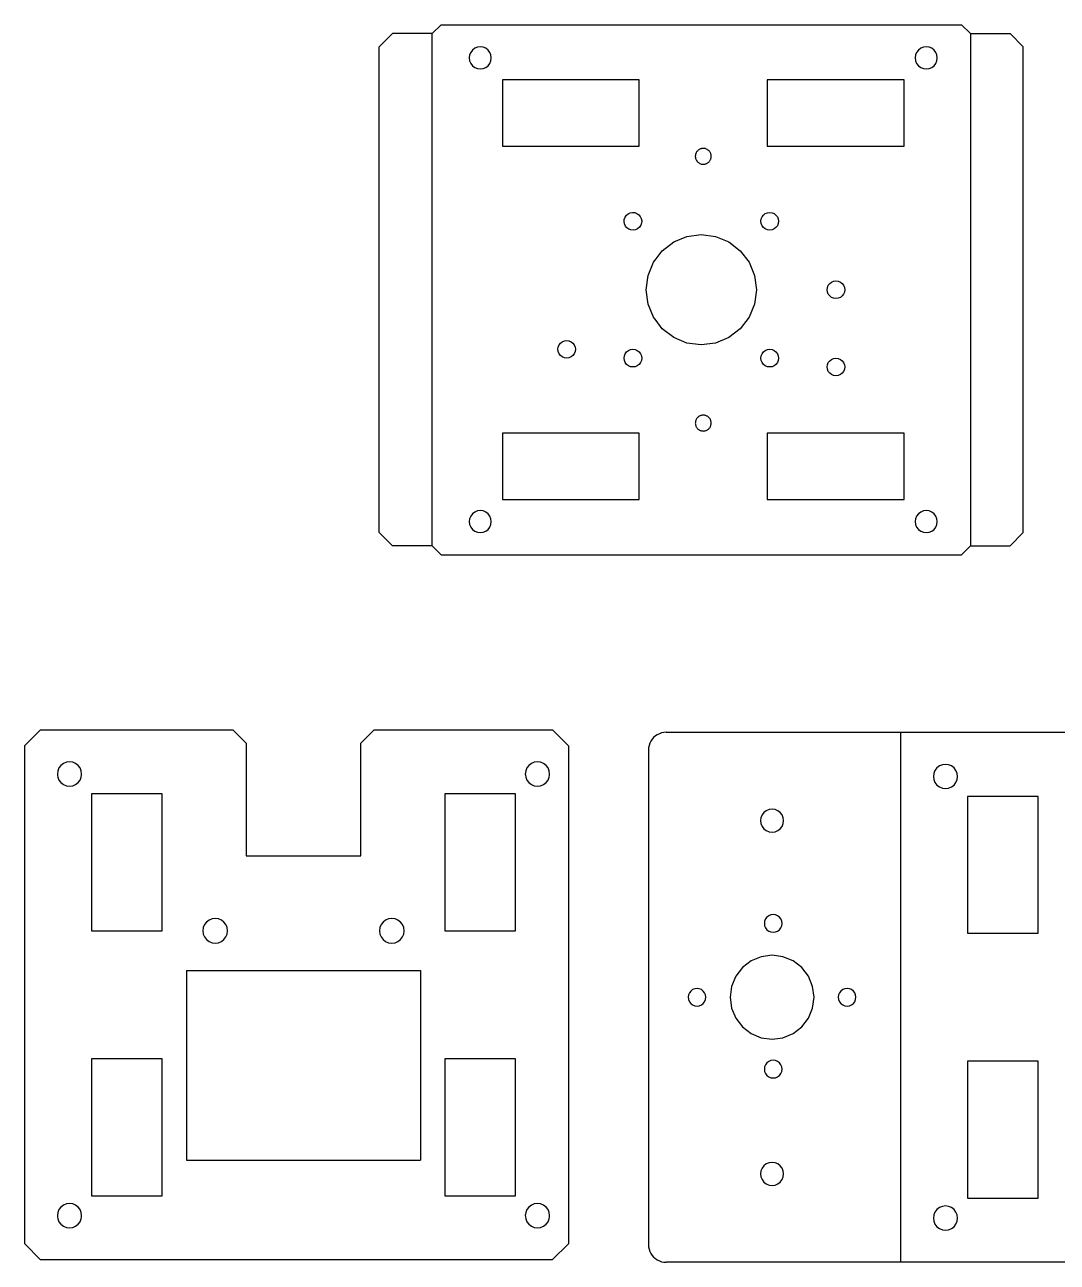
# Model space of a CAD drawing. Header units: metres. Extents: x 53 to 485, y -620 to -330.
# Drawn here: x 53.1 to 286.9, y -610.1 to -329.9 of the extents above; entities that cross this region are included whole.
import ezdxf

# ---------------------------------------------------------------- set-up
doc = ezdxf.new("R2010")
doc.units = ezdxf.units.M

msp = doc.modelspace()

# ---------------------------------------------------------------- linework, layer by layer
at = {"layer": 'Layer0'}
for p, q in [((145.37, -331.9), (147.37, -329.9)), ((147.37, -329.9), (265.25, -329.9)), ((267.25, -331.9), (265.25, -329.9)), ((133.37, -334.9), (136.37, -331.9)), ((145.37, -331.9), (136.37, -331.9)), ((145.37, -447.9), (145.37, -331.9)), ((267.25, -331.9), (276.25, -331.9)), ((267.25, -331.9), (267.25, -371.71)), ((276.25, -331.9), (279.25, -334.9)), ((133.37, -444.9), (133.37, -334.9)), ((154.09, -336.15), (153.84, -336.75)), ((154.48, -335.63), (154.09, -336.15)), ((155, -335.24), (154.48, -335.63)), ((155.61, -334.99), (155, -335.24)), ((156.25, -334.9), (155.61, -334.99)), ((156.9, -334.99), (156.25, -334.9)), ((157.5, -335.24), (156.9, -334.99)), ((158.02, -335.63), (157.5, -335.24)), ((158.42, -336.15), (158.02, -335.63)), ((158.67, -336.75), (158.42, -336.15)), ((255.09, -336.15), (254.84, -336.75)), ((255.48, -335.63), (255.09, -336.15)), ((256, -335.24), (255.48, -335.63)), ((256.61, -334.99), (256, -335.24)), ((257.25, -334.9), (256.61, -334.99)), ((257.9, -334.99), (257.25, -334.9)), ((258.5, -335.24), (257.9, -334.99)), ((259.02, -335.63), (258.5, -335.24)), ((259.42, -336.15), (259.02, -335.63)), ((259.67, -336.75), (259.42, -336.15)), ((279.25, -444.9), (279.25, -334.9)), ((153.84, -336.75), (153.75, -337.4)), ((153.75, -337.4), (153.84, -338.05)), ((153.84, -338.05), (154.09, -338.65)), ((154.09, -338.65), (154.48, -339.17)), ((158.02, -339.17), (158.42, -338.65)), ((158.42, -338.65), (158.67, -338.05)), ((158.75, -337.4), (158.67, -336.75)), ((158.67, -338.05), (158.75, -337.4)), ((254.84, -336.75), (254.75, -337.4)), ((254.75, -337.4), (254.84, -338.05)), ((254.84, -338.05), (255.09, -338.65)), ((255.09, -338.65), (255.48, -339.17)), ((259.02, -339.17), (259.42, -338.65)), ((259.42, -338.65), (259.67, -338.05)), ((259.75, -337.4), (259.67, -336.75)), ((259.67, -338.05), (259.75, -337.4)), ((154.48, -339.17), (155, -339.57)), ((155, -339.57), (155.61, -339.81)), ((155.61, -339.81), (156.25, -339.9)), ((156.25, -339.9), (156.9, -339.81)), ((156.9, -339.81), (157.5, -339.57)), ((157.5, -339.57), (158.02, -339.17)), ((255.48, -339.17), (256, -339.57)), ((256, -339.57), (256.61, -339.81)), ((256.61, -339.81), (257.25, -339.9)), ((257.25, -339.9), (257.9, -339.81)), ((257.9, -339.81), (258.5, -339.57)), ((258.5, -339.57), (259.02, -339.17)), ((192.25, -342.4), (161.25, -342.4)), ((161.25, -342.4), (161.25, -357.4)), ((192.25, -357.4), (192.25, -342.4)), ((252.25, -342.4), (221.25, -342.4)), ((221.25, -342.4), (221.25, -357.4)), ((252.25, -357.4), (252.25, -342.4)), ((161.25, -357.4), (192.25, -357.4)), ((205.33, -358.59), (205.25, -358.71)), ((205.42, -358.49), (205.33, -358.59)), ((205.52, -358.39), (205.42, -358.49)), ((205.63, -358.29), (205.52, -358.39)), ((205.74, -358.21), (205.63, -358.29)), ((205.86, -358.14), (205.74, -358.21)), ((205.99, -358.07), (205.86, -358.14)), ((206.12, -358.02), (205.99, -358.07)), ((206.25, -357.97), (206.12, -358.02)), ((206.39, -357.94), (206.25, -357.97)), ((206.53, -357.91), (206.39, -357.94)), ((206.67, -357.9), (206.53, -357.91)), ((206.81, -357.9), (206.67, -357.9)), ((206.95, -357.91), (206.81, -357.9)), ((207.09, -357.93), (206.95, -357.91)), ((207.23, -357.96), (207.09, -357.93)), ((207.37, -358.01), (207.23, -357.96)), ((207.5, -358.06), (207.37, -358.01)), ((207.62, -358.12), (207.5, -358.06)), ((207.74, -358.2), (207.62, -358.12)), ((207.86, -358.28), (207.74, -358.2)), ((207.97, -358.37), (207.86, -358.28)), ((208.07, -358.47), (207.97, -358.37)), ((208.16, -358.58), (208.07, -358.47)), ((208.24, -358.69), (208.16, -358.58)), ((208.32, -358.81), (208.24, -358.69)), ((221.25, -357.4), (252.25, -357.4)), ((204.96, -359.5), (204.95, -359.64)), ((204.95, -359.64), (204.95, -359.78)), ((204.95, -359.78), (204.97, -359.92)), ((204.98, -359.36), (204.96, -359.5)), ((204.97, -359.92), (204.99, -360.06)), ((205.02, -359.22), (204.98, -359.36)), ((204.99, -360.06), (205.02, -360.2)), ((205.06, -359.09), (205.02, -359.22)), ((205.02, -360.2), (205.07, -360.33)), ((205.11, -358.96), (205.06, -359.09)), ((205.07, -360.33), (205.12, -360.46)), ((205.18, -358.83), (205.11, -358.96)), ((205.12, -360.46), (205.19, -360.59)), ((205.25, -358.71), (205.18, -358.83)), ((205.19, -360.59), (205.26, -360.71)), ((205.26, -360.71), (205.35, -360.82)), ((205.35, -360.82), (205.44, -360.93)), ((205.44, -360.93), (205.54, -361.03)), ((205.54, -361.03), (205.65, -361.12)), ((205.65, -361.12), (205.76, -361.2)), ((205.76, -361.2), (205.88, -361.28)), ((205.88, -361.28), (206.01, -361.34)), ((206.01, -361.34), (206.14, -361.39)), ((206.14, -361.39), (206.27, -361.44)), ((206.27, -361.44), (206.41, -361.47)), ((206.41, -361.47), (206.55, -361.49)), ((206.55, -361.49), (206.69, -361.5)), ((206.69, -361.5), (206.83, -361.5)), ((206.83, -361.5), (206.98, -361.49)), ((206.98, -361.49), (207.11, -361.46)), ((207.11, -361.46), (207.25, -361.43)), ((207.25, -361.43), (207.39, -361.39)), ((207.39, -361.39), (207.52, -361.33)), ((207.52, -361.33), (207.64, -361.27)), ((207.64, -361.27), (207.76, -361.19)), ((207.76, -361.19), (207.88, -361.11)), ((207.88, -361.11), (207.98, -361.01)), ((207.98, -361.01), (208.08, -360.91)), ((208.08, -360.91), (208.17, -360.81)), ((208.17, -360.81), (208.26, -360.69)), ((208.26, -360.69), (208.33, -360.57)), ((208.38, -358.94), (208.32, -358.81)), ((208.33, -360.57), (208.39, -360.44)), ((208.44, -359.07), (208.38, -358.94)), ((208.39, -360.44), (208.45, -360.31)), ((208.48, -359.2), (208.44, -359.07)), ((208.45, -360.31), (208.49, -360.18)), ((208.52, -359.34), (208.48, -359.2)), ((208.49, -360.18), (208.52, -360.04)), ((208.54, -359.48), (208.52, -359.34)), ((208.52, -360.04), (208.54, -359.9)), ((208.55, -359.62), (208.54, -359.48)), ((208.54, -359.9), (208.55, -359.76)), ((208.55, -359.76), (208.55, -359.62)), ((189.73, -372.72), (190.2, -372.49)), ((190.2, -372.49), (190.72, -372.4)), ((190.72, -372.4), (191.24, -372.45)), ((191.24, -372.45), (191.73, -372.62)), ((191.73, -372.62), (192.16, -372.92)), ((220.4, -372.99), (220.81, -372.67)), ((220.81, -372.67), (221.29, -372.47)), ((221.29, -372.47), (221.81, -372.4)), ((221.81, -372.4), (222.33, -372.47)), ((222.33, -372.47), (222.81, -372.67)), ((222.81, -372.67), (223.22, -372.99)), ((267.25, -371.71), (267.25, -447.9)), ((188.81, -374.49), (188.86, -373.97)), ((188.9, -375.01), (188.81, -374.49)), ((188.86, -373.97), (189.03, -373.48)), ((189.13, -375.48), (188.9, -375.01)), ((189.03, -373.48), (189.33, -373.05)), ((189.46, -375.88), (189.13, -375.48)), ((189.33, -373.05), (189.73, -372.72)), ((192.16, -372.92), (192.49, -373.32)), ((192.59, -375.32), (192.29, -375.75)), ((192.49, -373.32), (192.72, -373.79)), ((192.76, -374.83), (192.59, -375.32)), ((192.72, -373.79), (192.81, -374.31)), ((192.81, -374.31), (192.76, -374.83)), ((219.81, -374.4), (219.88, -373.88)), ((219.88, -374.92), (219.81, -374.4)), ((219.88, -373.88), (220.08, -373.4)), ((220.08, -375.4), (219.88, -374.92)), ((220.08, -373.4), (220.4, -372.99)), ((220.4, -375.81), (220.08, -375.4)), ((223.22, -372.99), (223.54, -373.4)), ((223.54, -375.4), (223.22, -375.81)), ((223.54, -373.4), (223.74, -373.88)), ((223.74, -374.92), (223.54, -375.4)), ((223.74, -373.88), (223.81, -374.4)), ((223.81, -374.4), (223.74, -374.92)), ((189.89, -376.18), (189.46, -375.88)), ((190.38, -376.35), (189.89, -376.18)), ((190.9, -376.4), (190.38, -376.35)), ((191.42, -376.31), (190.9, -376.4)), ((191.89, -376.08), (191.42, -376.31)), ((192.29, -375.75), (191.89, -376.08)), ((200.06, -379.07), (203.07, -377.83)), ((203.07, -377.83), (206.31, -377.4)), ((206.31, -377.4), (209.55, -377.83)), ((209.55, -377.83), (212.56, -379.07)), ((220.81, -376.13), (220.4, -375.81)), ((221.29, -376.33), (220.81, -376.13)), ((221.81, -376.4), (221.29, -376.33)), ((222.33, -376.33), (221.81, -376.4)), ((222.81, -376.13), (222.33, -376.33)), ((223.22, -375.81), (222.81, -376.13)), ((196.06, -382.9), (197.47, -381.06)), ((197.47, -381.06), (200.06, -379.07)), ((212.56, -379.07), (215.15, -381.06)), ((215.15, -381.06), (217.14, -383.65)), ((194.24, -386.66), (195.48, -383.65)), ((195.48, -383.65), (196.06, -382.9)), ((217.14, -383.65), (218.38, -386.66)), ((193.81, -389.9), (194.24, -386.66)), ((218.38, -386.66), (218.81, -389.9)), ((234.81, -389.9), (234.88, -389.38)), ((234.88, -389.38), (235.08, -388.9)), ((235.08, -388.9), (235.4, -388.49)), ((235.4, -388.49), (235.81, -388.17)), ((235.81, -388.17), (236.29, -387.97)), ((236.29, -387.97), (236.81, -387.9)), ((236.81, -387.9), (237.33, -387.97)), ((237.33, -387.97), (237.81, -388.17)), ((237.81, -388.17), (238.22, -388.49)), ((238.22, -388.49), (238.54, -388.9)), ((238.54, -388.9), (238.74, -389.38)), ((238.74, -389.38), (238.81, -389.9)), ((194.24, -393.14), (193.81, -389.9)), ((218.81, -389.9), (218.38, -393.14)), ((234.88, -390.42), (234.81, -389.9)), ((235.08, -390.9), (234.88, -390.42)), ((235.4, -391.31), (235.08, -390.9)), ((235.81, -391.63), (235.4, -391.31)), ((236.29, -391.83), (235.81, -391.63)), ((236.81, -391.9), (236.29, -391.83)), ((237.33, -391.83), (236.81, -391.9)), ((237.81, -391.63), (237.33, -391.83)), ((238.22, -391.31), (237.81, -391.63)), ((238.54, -390.9), (238.22, -391.31)), ((238.74, -390.42), (238.54, -390.9)), ((238.81, -389.9), (238.74, -390.42)), ((195.48, -396.15), (194.24, -393.14)), ((218.38, -393.14), (217.14, -396.15)), ((196.06, -396.9), (195.48, -396.15)), ((197.47, -398.74), (196.06, -396.9)), ((217.14, -396.15), (215.15, -398.74)), ((200.06, -400.73), (197.47, -398.74)), ((203.07, -401.97), (200.06, -400.73)), ((212.56, -400.73), (209.55, -401.97)), ((215.15, -398.74), (212.56, -400.73)), ((173.81, -403.4), (173.88, -402.88)), ((173.88, -403.92), (173.81, -403.4)), ((173.88, -402.88), (174.08, -402.4)), ((174.08, -402.4), (174.4, -401.99)), ((174.4, -401.99), (174.81, -401.67)), ((174.81, -401.67), (175.29, -401.47)), ((175.29, -401.47), (175.81, -401.4)), ((175.81, -401.4), (176.33, -401.47)), ((176.33, -401.47), (176.81, -401.67)), ((176.81, -401.67), (177.22, -401.99)), ((177.22, -401.99), (177.54, -402.4)), ((177.54, -402.4), (177.74, -402.88)), ((177.74, -402.88), (177.81, -403.4)), ((177.81, -403.4), (177.74, -403.92)), ((189.81, -403.67), (190.29, -403.47)), ((190.29, -403.47), (190.81, -403.4)), ((190.81, -403.4), (191.33, -403.47)), ((191.33, -403.47), (191.81, -403.67)), ((206.31, -402.4), (203.07, -401.97)), ((209.55, -401.97), (206.31, -402.4)), ((220.81, -403.67), (221.29, -403.47)), ((221.29, -403.47), (221.81, -403.4)), ((221.81, -403.4), (222.33, -403.47)), ((222.33, -403.47), (222.81, -403.67)), ((174.08, -404.4), (173.88, -403.92)), ((174.4, -404.81), (174.08, -404.4)), ((174.81, -405.13), (174.4, -404.81)), ((175.29, -405.33), (174.81, -405.13)), ((175.81, -405.4), (175.29, -405.33)), ((176.33, -405.33), (175.81, -405.4)), ((176.81, -405.13), (176.33, -405.33)), ((177.22, -404.81), (176.81, -405.13)), ((177.54, -404.4), (177.22, -404.81)), ((177.74, -403.92), (177.54, -404.4)), ((188.81, -405.4), (188.88, -404.88)), ((188.88, -405.92), (188.81, -405.4)), ((188.88, -404.88), (189.08, -404.4)), ((189.08, -406.4), (188.88, -405.92)), ((189.08, -404.4), (189.4, -403.99)), ((189.4, -403.99), (189.81, -403.67)), ((191.81, -403.67), (192.22, -403.99)), ((192.22, -403.99), (192.54, -404.4)), ((192.54, -404.4), (192.74, -404.88)), ((192.74, -405.92), (192.54, -406.4)), ((192.74, -404.88), (192.81, -405.4)), ((192.81, -405.4), (192.74, -405.92)), ((219.81, -405.4), (219.88, -404.88)), ((219.88, -405.92), (219.81, -405.4)), ((219.88, -404.88), (220.08, -404.4)), ((220.08, -406.4), (219.88, -405.92)), ((220.08, -404.4), (220.4, -403.99)), ((220.4, -403.99), (220.81, -403.67)), ((222.81, -403.67), (223.22, -403.99)), ((223.22, -403.99), (223.54, -404.4)), ((223.54, -404.4), (223.74, -404.88)), ((223.74, -405.92), (223.54, -406.4)), ((223.74, -404.88), (223.81, -405.4)), ((223.81, -405.4), (223.74, -405.92)), ((235.08, -406.4), (235.4, -405.99)), ((235.4, -405.99), (235.81, -405.67)), ((235.81, -405.67), (236.29, -405.47)), ((236.29, -405.47), (236.81, -405.4)), ((236.81, -405.4), (237.33, -405.47)), ((237.33, -405.47), (237.81, -405.67)), ((237.81, -405.67), (238.22, -405.99)), ((238.22, -405.99), (238.54, -406.4)), ((189.4, -406.81), (189.08, -406.4)), ((189.81, -407.13), (189.4, -406.81)), ((190.29, -407.33), (189.81, -407.13)), ((190.81, -407.4), (190.29, -407.33)), ((191.33, -407.33), (190.81, -407.4)), ((191.81, -407.13), (191.33, -407.33)), ((192.22, -406.81), (191.81, -407.13)), ((192.54, -406.4), (192.22, -406.81)), ((220.4, -406.81), (220.08, -406.4)), ((220.81, -407.13), (220.4, -406.81)), ((221.29, -407.33), (220.81, -407.13)), ((221.81, -407.4), (221.29, -407.33)), ((222.33, -407.33), (221.81, -407.4)), ((222.81, -407.13), (222.33, -407.33)), ((223.22, -406.81), (222.81, -407.13)), ((223.54, -406.4), (223.22, -406.81)), ((234.81, -407.4), (234.88, -406.88)), ((234.88, -407.92), (234.81, -407.4)), ((234.88, -406.88), (235.08, -406.4)), ((235.08, -408.4), (234.88, -407.92)), ((235.4, -408.81), (235.08, -408.4)), ((235.81, -409.13), (235.4, -408.81)), ((236.29, -409.33), (235.81, -409.13)), ((237.81, -409.13), (237.33, -409.33)), ((238.22, -408.81), (237.81, -409.13)), ((238.54, -408.4), (238.22, -408.81)), ((238.54, -406.4), (238.74, -406.88)), ((238.74, -407.92), (238.54, -408.4)), ((238.74, -406.88), (238.81, -407.4)), ((238.81, -407.4), (238.74, -407.92)), ((236.81, -409.4), (236.29, -409.33)), ((237.33, -409.33), (236.81, -409.4)), ((204.96, -419.96), (204.95, -420.1)), ((204.95, -420.1), (204.96, -420.24)), ((204.97, -419.82), (204.96, -419.96)), ((204.96, -420.24), (204.97, -420.38)), ((205, -419.68), (204.97, -419.82)), ((205.04, -419.54), (205, -419.68)), ((205.09, -419.41), (205.04, -419.54)), ((205.15, -419.28), (205.09, -419.41)), ((205.22, -419.16), (205.15, -419.28)), ((205.3, -419.04), (205.22, -419.16)), ((205.38, -418.93), (205.3, -419.04)), ((205.48, -418.83), (205.38, -418.93)), ((205.58, -418.73), (205.48, -418.83)), ((205.69, -418.64), (205.58, -418.73)), ((205.81, -418.57), (205.69, -418.64)), ((205.94, -418.5), (205.81, -418.57)), ((206.06, -418.44), (205.94, -418.5)), ((206.2, -418.39), (206.06, -418.44)), ((206.33, -418.35), (206.2, -418.39)), ((206.47, -418.32), (206.33, -418.35)), ((206.61, -418.31), (206.47, -418.32)), ((206.75, -418.3), (206.61, -418.31)), ((206.89, -418.31), (206.75, -418.3)), ((207.03, -418.32), (206.89, -418.31)), ((207.17, -418.35), (207.03, -418.32)), ((207.31, -418.39), (207.17, -418.35)), ((207.44, -418.44), (207.31, -418.39)), ((207.57, -418.5), (207.44, -418.44)), ((207.69, -418.57), (207.57, -418.5)), ((207.81, -418.64), (207.69, -418.57)), ((207.92, -418.73), (207.81, -418.64)), ((208.03, -418.83), (207.92, -418.73)), ((208.12, -418.93), (208.03, -418.83)), ((208.21, -419.04), (208.12, -418.93)), ((208.29, -419.16), (208.21, -419.04)), ((208.36, -419.28), (208.29, -419.16)), ((208.42, -419.41), (208.36, -419.28)), ((208.46, -419.54), (208.42, -419.41)), ((208.5, -419.68), (208.46, -419.54)), ((208.53, -419.82), (208.5, -419.68)), ((208.55, -419.96), (208.53, -419.82)), ((208.53, -420.38), (208.55, -420.24)), ((208.55, -420.1), (208.55, -419.96)), ((208.55, -420.24), (208.55, -420.1)), ((161.25, -422.4), (161.25, -437.4)), ((192.25, -422.4), (161.25, -422.4)), ((192.25, -437.4), (192.25, -422.4)), ((204.97, -420.38), (205, -420.52)), ((205, -420.52), (205.04, -420.66)), ((205.04, -420.66), (205.09, -420.79)), ((205.09, -420.79), (205.15, -420.92)), ((205.15, -420.92), (205.22, -421.04)), ((205.22, -421.04), (205.3, -421.16)), ((205.3, -421.16), (205.38, -421.27)), ((205.38, -421.27), (205.48, -421.37)), ((205.48, -421.37), (205.58, -421.47)), ((205.58, -421.47), (205.69, -421.56)), ((205.69, -421.56), (205.81, -421.63)), ((205.81, -421.63), (205.94, -421.7)), ((205.94, -421.7), (206.06, -421.76)), ((206.06, -421.76), (206.2, -421.81)), ((206.2, -421.81), (206.33, -421.85)), ((206.33, -421.85), (206.47, -421.88)), ((206.47, -421.88), (206.61, -421.89)), ((206.61, -421.89), (206.75, -421.9)), ((206.75, -421.9), (206.89, -421.89)), ((206.89, -421.89), (207.03, -421.88)), ((207.03, -421.88), (207.17, -421.85)), ((207.17, -421.85), (207.31, -421.81)), ((207.31, -421.81), (207.44, -421.76)), ((207.44, -421.76), (207.57, -421.7)), ((207.57, -421.7), (207.69, -421.63)), ((207.69, -421.63), (207.81, -421.56)), ((207.81, -421.56), (207.92, -421.47)), ((207.92, -421.47), (208.03, -421.37)), ((208.03, -421.37), (208.12, -421.27)), ((208.12, -421.27), (208.21, -421.16)), ((208.21, -421.16), (208.29, -421.04)), ((208.29, -421.04), (208.36, -420.92)), ((208.36, -420.92), (208.42, -420.79)), ((208.42, -420.79), (208.46, -420.66)), ((208.46, -420.66), (208.5, -420.52)), ((208.5, -420.52), (208.53, -420.38)), ((221.25, -422.4), (221.25, -437.4)), ((252.25, -422.4), (221.25, -422.4)), ((252.25, -437.4), (252.25, -422.4)), ((156.25, -439.9), (155.61, -439.99)), ((156.9, -439.99), (156.25, -439.9)), ((161.25, -437.4), (192.25, -437.4)), ((221.25, -437.4), (252.25, -437.4)), ((257.25, -439.9), (256.61, -439.99)), ((257.9, -439.99), (257.25, -439.9)), ((153.84, -441.75), (153.75, -442.4)), ((153.75, -442.4), (153.84, -443.05)), ((154.09, -441.15), (153.84, -441.75)), ((154.48, -440.63), (154.09, -441.15)), ((155, -440.24), (154.48, -440.63)), ((155.61, -439.99), (155, -440.24)), ((157.5, -440.24), (156.9, -439.99)), ((158.02, -440.63), (157.5, -440.24)), ((158.42, -441.15), (158.02, -440.63)), ((158.67, -441.75), (158.42, -441.15)), ((158.75, -442.4), (158.67, -441.75)), ((158.67, -443.05), (158.75, -442.4)), ((254.84, -441.75), (254.75, -442.4)), ((254.75, -442.4), (254.84, -443.05)), ((255.09, -441.15), (254.84, -441.75)), ((255.48, -440.63), (255.09, -441.15)), ((256, -440.24), (255.48, -440.63)), ((256.61, -439.99), (256, -440.24)), ((258.5, -440.24), (257.9, -439.99)), ((259.02, -440.63), (258.5, -440.24)), ((259.42, -441.15), (259.02, -440.63)), ((259.67, -441.75), (259.42, -441.15)), ((259.75, -442.4), (259.67, -441.75)), ((259.67, -443.05), (259.75, -442.4)), ((133.37, -444.9), (136.37, -447.9)), ((153.84, -443.05), (154.09, -443.65)), ((154.09, -443.65), (154.48, -444.17)), ((154.48, -444.17), (155, -444.57)), ((155, -444.57), (155.61, -444.81)), ((155.61, -444.81), (156.25, -444.9)), ((156.25, -444.9), (156.9, -444.81)), ((156.9, -444.81), (157.5, -444.57)), ((157.5, -444.57), (158.02, -444.17)), ((158.02, -444.17), (158.42, -443.65)), ((158.42, -443.65), (158.67, -443.05)), ((254.84, -443.05), (255.09, -443.65)), ((255.09, -443.65), (255.48, -444.17)), ((255.48, -444.17), (256, -444.57)), ((256, -444.57), (256.61, -444.81)), ((256.61, -444.81), (257.25, -444.9)), ((257.25, -444.9), (257.9, -444.81)), ((257.9, -444.81), (258.5, -444.57)), ((258.5, -444.57), (259.02, -444.17)), ((259.02, -444.17), (259.42, -443.65)), ((259.42, -443.65), (259.67, -443.05)), ((276.25, -447.9), (279.25, -444.9)), ((145.37, -447.9), (136.37, -447.9)), ((145.37, -447.9), (147.37, -449.9)), ((265.25, -449.9), (267.25, -447.9)), ((267.25, -447.9), (276.25, -447.9)), ((147.37, -449.9), (265.25, -449.9)), ((53.06, -493.13), (56.66, -489.57)), ((56.66, -489.57), (100.2, -489.57)), ((100.2, -489.57), (103.2, -492.57)), ((129.2, -492.57), (132.2, -489.57)), ((132.2, -489.57), (172.6, -489.57)), ((172.6, -489.57), (176.12, -493.13)), ((197.3, -490.27), (196.81, -490.44)), ((197.81, -490.17), (197.3, -490.27)), ((198.34, -490.13), (197.81, -490.17)), ((198.34, -490.13), (251.48, -490.13)), ((251.48, -490.13), (298.62, -490.13)), ((251.48, -610.13), (251.48, -490.13)), ((53.06, -605.97), (53.06, -493.13)), ((103.2, -492.57), (103.2, -518.13)), ((129.2, -518.13), (129.2, -492.57)), ((176.12, -493.13), (176.2, -493.21)), ((194.47, -493.1), (194.37, -493.61)), ((194.64, -492.6), (194.47, -493.1)), ((194.87, -492.13), (194.64, -492.6)), ((195.16, -491.7), (194.87, -492.13)), ((195.51, -491.3), (195.16, -491.7)), ((195.9, -490.96), (195.51, -491.3)), ((196.34, -490.67), (195.9, -490.96)), ((196.81, -490.44), (196.34, -490.67)), ((176.2, -493.21), (176.2, -605.97)), ((194.37, -493.61), (194.34, -494.13)), ((194.34, -494.13), (194.34, -606.13)), ((60.82, -498.2), (60.55, -498.86)), ((61.26, -497.63), (60.82, -498.2)), ((61.83, -497.19), (61.26, -497.63)), ((62.49, -496.92), (61.83, -497.19)), ((63.2, -496.82), (62.49, -496.92)), ((63.92, -496.92), (63.2, -496.82)), ((64.58, -497.19), (63.92, -496.92)), ((65.15, -497.63), (64.58, -497.19)), ((65.59, -498.2), (65.15, -497.63)), ((65.86, -498.86), (65.59, -498.2)), ((166.82, -498.2), (166.55, -498.86)), ((167.26, -497.63), (166.82, -498.2)), ((167.83, -497.19), (167.26, -497.63)), ((168.49, -496.92), (167.83, -497.19)), ((169.2, -496.82), (168.49, -496.92)), ((169.92, -496.92), (169.2, -496.82)), ((170.58, -497.19), (169.92, -496.92)), ((171.15, -497.63), (170.58, -497.19)), ((171.59, -498.2), (171.15, -497.63)), ((171.86, -498.86), (171.59, -498.2)), ((259.24, -498.76), (258.96, -499.42)), ((259.68, -498.19), (259.24, -498.76)), ((260.25, -497.75), (259.68, -498.19)), ((260.91, -497.48), (260.25, -497.75)), ((261.62, -497.38), (260.91, -497.48)), ((262.33, -497.48), (261.62, -497.38)), ((263, -497.75), (262.33, -497.48)), ((263.56, -498.19), (263, -497.75)), ((264, -498.76), (263.56, -498.19)), ((264.28, -499.42), (264, -498.76)), ((60.55, -498.86), (60.45, -499.57)), ((60.45, -499.57), (60.49, -499.85)), ((60.49, -499.85), (60.55, -500.28)), ((60.55, -500.28), (60.82, -500.95)), ((60.82, -500.95), (61.26, -501.52)), ((61.26, -501.52), (61.83, -501.95)), ((64.58, -501.95), (65.15, -501.52)), ((65.15, -501.52), (65.59, -500.95)), ((65.59, -500.95), (65.86, -500.28)), ((65.95, -499.57), (65.86, -498.86)), ((65.86, -500.28), (65.92, -499.85)), ((65.92, -499.85), (65.95, -499.57)), ((166.55, -498.86), (166.45, -499.57)), ((166.45, -499.57), (166.49, -499.85)), ((166.49, -499.85), (166.55, -500.28)), ((166.55, -500.28), (166.82, -500.95)), ((166.82, -500.95), (167.26, -501.52)), ((167.26, -501.52), (167.83, -501.95)), ((170.58, -501.95), (171.15, -501.52)), ((171.15, -501.52), (171.59, -500.95)), ((171.59, -500.95), (171.86, -500.28)), ((171.95, -499.57), (171.86, -498.86)), ((171.86, -500.28), (171.92, -499.85)), ((171.92, -499.85), (171.95, -499.57)), ((258.96, -499.42), (258.87, -500.13)), ((258.87, -500.13), (258.96, -500.84)), ((258.96, -500.84), (259.24, -501.51)), ((259.24, -501.51), (259.68, -502.08)), ((263.56, -502.08), (264, -501.51)), ((264, -501.51), (264.28, -500.84)), ((264.37, -500.13), (264.28, -499.42)), ((264.28, -500.84), (264.37, -500.13)), ((61.83, -501.95), (62.49, -502.23)), ((62.49, -502.23), (63.2, -502.32)), ((63.2, -502.32), (63.92, -502.23)), ((63.92, -502.23), (64.58, -501.95)), ((84.2, -504.07), (68.2, -504.07)), ((68.2, -504.07), (68.2, -535.07)), ((84.2, -535.07), (84.2, -504.07)), ((164.2, -504.07), (148.2, -504.07)), ((148.2, -504.07), (148.2, -535.07)), ((164.2, -535.07), (164.2, -504.07)), ((167.83, -501.95), (168.49, -502.23)), ((168.49, -502.23), (169.2, -502.32)), ((169.2, -502.32), (169.92, -502.23)), ((169.92, -502.23), (170.58, -501.95)), ((259.68, -502.08), (260.25, -502.51)), ((260.25, -502.51), (260.91, -502.79)), ((260.91, -502.79), (261.62, -502.88)), ((261.62, -502.88), (262.33, -502.79)), ((262.33, -502.79), (263, -502.51)), ((263, -502.51), (263.56, -502.08)), ((266.62, -504.63), (266.62, -535.63)), ((282.62, -504.63), (266.62, -504.63)), ((282.62, -535.63), (282.62, -504.63)), ((219.83, -509.46), (219.74, -510.13)), ((220.09, -508.83), (219.83, -509.46)), ((220.5, -508.29), (220.09, -508.83)), ((221.04, -507.88), (220.5, -508.29)), ((221.66, -507.62), (221.04, -507.88)), ((222.34, -507.53), (221.66, -507.62)), ((223.01, -507.62), (222.34, -507.53)), ((223.64, -507.88), (223.01, -507.62)), ((224.18, -508.29), (223.64, -507.88)), ((224.59, -508.83), (224.18, -508.29)), ((224.85, -509.46), (224.59, -508.83)), ((224.94, -510.13), (224.85, -509.46)), ((219.74, -510.13), (219.83, -510.8)), ((219.83, -510.8), (220.09, -511.43)), ((220.09, -511.43), (220.5, -511.97)), ((220.5, -511.97), (221.04, -512.38)), ((221.04, -512.38), (221.66, -512.64)), ((221.66, -512.64), (222.34, -512.73)), ((222.34, -512.73), (223.01, -512.64)), ((223.01, -512.64), (223.64, -512.38)), ((223.64, -512.38), (224.18, -511.97)), ((224.18, -511.97), (224.59, -511.43)), ((224.59, -511.43), (224.85, -510.8)), ((224.85, -510.8), (224.94, -510.13)), ((103.2, -518.13), (129.2, -518.13)), ((95.48, -532.37), (94.8, -532.65)), ((96.2, -532.27), (95.48, -532.37)), ((96.93, -532.37), (96.2, -532.27)), ((97.6, -532.65), (96.93, -532.37)), ((135.48, -532.37), (134.8, -532.65)), ((136.2, -532.27), (135.48, -532.37)), ((136.93, -532.37), (136.2, -532.27)), ((137.6, -532.65), (136.93, -532.37)), ((220.86, -532.4), (220.66, -532.89)), ((221.18, -531.99), (220.86, -532.4)), ((221.59, -531.67), (221.18, -531.99)), ((222.07, -531.47), (221.59, -531.67)), ((222.59, -531.4), (222.07, -531.47)), ((223.11, -531.47), (222.59, -531.4)), ((223.59, -531.67), (223.11, -531.47)), ((224.01, -531.99), (223.59, -531.67)), ((224.32, -532.4), (224.01, -531.99)), ((224.52, -532.89), (224.32, -532.4)), ((68.2, -535.07), (84.2, -535.07)), ((93.5, -534.35), (93.4, -535.07)), ((93.4, -535.07), (93.5, -535.8)), ((93.78, -533.67), (93.5, -534.35)), ((94.22, -533.09), (93.78, -533.67)), ((94.8, -532.65), (94.22, -533.09)), ((98.18, -533.09), (97.6, -532.65)), ((98.63, -533.67), (98.18, -533.09)), ((98.91, -534.35), (98.63, -533.67)), ((99, -535.07), (98.91, -534.35)), ((98.91, -535.8), (99, -535.07)), ((133.5, -534.35), (133.4, -535.07)), ((133.4, -535.07), (133.5, -535.8)), ((133.78, -533.67), (133.5, -534.35)), ((134.22, -533.09), (133.78, -533.67)), ((134.8, -532.65), (134.22, -533.09)), ((138.18, -533.09), (137.6, -532.65)), ((138.63, -533.67), (138.18, -533.09)), ((138.91, -534.35), (138.63, -533.67)), ((139, -535.07), (138.91, -534.35)), ((138.91, -535.8), (139, -535.07)), ((148.2, -535.07), (164.2, -535.07)), ((220.66, -532.89), (220.59, -533.4)), ((220.59, -533.4), (220.66, -533.92)), ((220.66, -533.92), (220.86, -534.4)), ((220.86, -534.4), (221.18, -534.82)), ((221.18, -534.82), (221.59, -535.14)), ((221.59, -535.14), (222.07, -535.34)), ((223.11, -535.34), (223.59, -535.14)), ((223.59, -535.14), (224.01, -534.82)), ((224.01, -534.82), (224.32, -534.4)), ((224.32, -534.4), (224.52, -533.92)), ((224.59, -533.4), (224.52, -532.89)), ((224.52, -533.92), (224.59, -533.4)), ((93.5, -535.8), (93.78, -536.47)), ((93.78, -536.47), (94.22, -537.05)), ((94.22, -537.05), (94.8, -537.5)), ((94.8, -537.5), (95.48, -537.78)), ((95.48, -537.78), (96.2, -537.87)), ((96.2, -537.87), (96.93, -537.78)), ((96.93, -537.78), (97.6, -537.5)), ((97.6, -537.5), (98.18, -537.05)), ((98.18, -537.05), (98.63, -536.47)), ((98.63, -536.47), (98.91, -535.8)), ((133.5, -535.8), (133.78, -536.47)), ((133.78, -536.47), (134.22, -537.05)), ((134.22, -537.05), (134.8, -537.5)), ((134.8, -537.5), (135.48, -537.78)), ((135.48, -537.78), (136.2, -537.87)), ((136.2, -537.87), (136.93, -537.78)), ((136.93, -537.78), (137.6, -537.5)), ((137.6, -537.5), (138.18, -537.05)), ((138.18, -537.05), (138.63, -536.47)), ((138.63, -536.47), (138.91, -535.8)), ((222.07, -535.34), (222.59, -535.4)), ((222.59, -535.4), (223.11, -535.34)), ((266.62, -535.63), (282.62, -535.63)), ((222.34, -540.63), (219.88, -540.96)), ((224.8, -540.96), (222.34, -540.63)), ((215.62, -543.41), (214.11, -545.38)), ((217.59, -541.9), (215.62, -543.41)), ((219.88, -540.96), (217.59, -541.9)), ((227.09, -541.9), (224.8, -540.96)), ((229.05, -543.41), (227.09, -541.9)), ((230.56, -545.38), (229.05, -543.41)), ((89.7, -544.05), (89.7, -587.05)), ((89.7, -544.05), (142.7, -544.05)), ((142.7, -544.05), (142.7, -587.05)), ((214.11, -545.38), (213.16, -547.67)), ((231.51, -547.67), (230.56, -545.38)), ((203.61, -549.13), (203.41, -549.61)), ((203.92, -548.72), (203.61, -549.13)), ((204.34, -548.4), (203.92, -548.72)), ((204.82, -548.2), (204.34, -548.4)), ((205.34, -548.13), (204.82, -548.2)), ((205.85, -548.2), (205.34, -548.13)), ((206.34, -548.4), (205.85, -548.2)), ((206.75, -548.72), (206.34, -548.4)), ((207.07, -549.13), (206.75, -548.72)), ((207.27, -549.61), (207.07, -549.13)), ((213.16, -547.67), (212.84, -550.13)), ((231.84, -550.13), (231.51, -547.67)), ((237.61, -549.13), (237.41, -549.61)), ((237.92, -548.72), (237.61, -549.13)), ((238.34, -548.4), (237.92, -548.72)), ((238.82, -548.2), (238.34, -548.4)), ((239.34, -548.13), (238.82, -548.2)), ((239.85, -548.2), (239.34, -548.13)), ((240.34, -548.4), (239.85, -548.2)), ((240.75, -548.72), (240.34, -548.4)), ((241.07, -549.13), (240.75, -548.72)), ((241.27, -549.61), (241.07, -549.13)), ((203.41, -549.61), (203.34, -550.13)), ((203.34, -550.13), (203.41, -550.65)), ((203.41, -550.65), (203.61, -551.13)), ((203.61, -551.13), (203.92, -551.55)), ((203.92, -551.55), (204.34, -551.86)), ((204.34, -551.86), (204.82, -552.06)), ((205.85, -552.06), (206.34, -551.86)), ((206.34, -551.86), (206.75, -551.55)), ((206.75, -551.55), (207.07, -551.13)), ((207.07, -551.13), (207.27, -550.65)), ((207.34, -550.13), (207.27, -549.61)), ((207.27, -550.65), (207.34, -550.13)), ((212.84, -550.13), (213.16, -552.59)), ((231.51, -552.59), (231.84, -550.13)), ((237.41, -549.61), (237.34, -550.13)), ((237.34, -550.13), (237.41, -550.65)), ((237.41, -550.65), (237.61, -551.13)), ((237.61, -551.13), (237.92, -551.55)), ((237.92, -551.55), (238.34, -551.86)), ((238.34, -551.86), (238.82, -552.06)), ((239.85, -552.06), (240.34, -551.86)), ((240.34, -551.86), (240.75, -551.55)), ((240.75, -551.55), (241.07, -551.13)), ((241.07, -551.13), (241.27, -550.65)), ((241.34, -550.13), (241.27, -549.61)), ((241.27, -550.65), (241.34, -550.13)), ((204.82, -552.06), (205.34, -552.13)), ((205.34, -552.13), (205.85, -552.06)), ((213.16, -552.59), (214.11, -554.88)), ((230.56, -554.88), (231.51, -552.59)), ((238.82, -552.06), (239.34, -552.13)), ((239.34, -552.13), (239.85, -552.06)), ((214.11, -554.88), (215.62, -556.85)), ((215.62, -556.85), (217.59, -558.36)), ((227.09, -558.36), (229.05, -556.85)), ((229.05, -556.85), (230.56, -554.88)), ((217.59, -558.36), (219.88, -559.31)), ((219.88, -559.31), (222.34, -559.63)), ((222.34, -559.63), (224.8, -559.31)), ((224.8, -559.31), (227.09, -558.36)), ((84.2, -564.07), (68.2, -564.07)), ((68.2, -564.07), (68.2, -595.07)), ((84.2, -595.07), (84.2, -564.07)), ((164.2, -564.07), (148.2, -564.07)), ((148.2, -564.07), (148.2, -595.07)), ((164.2, -595.07), (164.2, -564.07)), ((220.66, -565.89), (220.59, -566.4)), ((220.86, -565.4), (220.66, -565.89)), ((221.18, -564.99), (220.86, -565.4)), ((221.59, -564.67), (221.18, -564.99)), ((222.07, -564.47), (221.59, -564.67)), ((222.59, -564.4), (222.07, -564.47)), ((223.11, -564.47), (222.59, -564.4)), ((223.59, -564.67), (223.11, -564.47)), ((224.01, -564.99), (223.59, -564.67)), ((224.32, -565.4), (224.01, -564.99)), ((224.52, -565.89), (224.32, -565.4)), ((224.59, -566.4), (224.52, -565.89)), ((266.62, -564.63), (266.62, -595.63)), ((282.62, -564.63), (266.62, -564.63)), ((282.62, -595.63), (282.62, -564.63)), ((220.59, -566.4), (220.66, -566.92)), ((220.66, -566.92), (220.86, -567.4)), ((220.86, -567.4), (221.18, -567.82)), ((221.18, -567.82), (221.59, -568.14)), ((221.59, -568.14), (222.07, -568.34)), ((222.07, -568.34), (222.59, -568.4)), ((222.59, -568.4), (223.11, -568.34)), ((223.11, -568.34), (223.59, -568.14)), ((223.59, -568.14), (224.01, -567.82)), ((224.01, -567.82), (224.32, -567.4)), ((224.32, -567.4), (224.52, -566.92)), ((224.52, -566.92), (224.59, -566.4)), ((89.7, -587.05), (142.7, -587.05)), ((220.5, -588.29), (220.09, -588.83)), ((221.04, -587.88), (220.5, -588.29)), ((221.66, -587.62), (221.04, -587.88)), ((222.34, -587.53), (221.66, -587.62)), ((223.01, -587.62), (222.34, -587.53)), ((223.64, -587.88), (223.01, -587.62)), ((224.18, -588.29), (223.64, -587.88)), ((224.59, -588.83), (224.18, -588.29)), ((219.83, -589.46), (219.74, -590.13)), ((219.74, -590.13), (219.83, -590.8)), ((220.09, -588.83), (219.83, -589.46)), ((219.83, -590.8), (220.09, -591.43)), ((224.85, -589.46), (224.59, -588.83)), ((224.59, -591.43), (224.85, -590.8)), ((224.94, -590.13), (224.85, -589.46)), ((224.85, -590.8), (224.94, -590.13)), ((220.09, -591.43), (220.5, -591.97)), ((220.5, -591.97), (221.04, -592.38)), ((221.04, -592.38), (221.66, -592.64)), ((221.66, -592.64), (222.34, -592.73)), ((222.34, -592.73), (223.01, -592.64)), ((223.01, -592.64), (223.64, -592.38)), ((223.64, -592.38), (224.18, -591.97)), ((224.18, -591.97), (224.59, -591.43)), ((63.2, -596.82), (62.49, -596.92)), ((63.92, -596.92), (63.2, -596.82)), ((68.2, -595.07), (84.2, -595.07)), ((148.2, -595.07), (164.2, -595.07)), ((169.2, -596.82), (168.49, -596.92)), ((169.92, -596.92), (169.2, -596.82)), ((266.62, -595.63), (282.62, -595.63)), ((60.55, -598.86), (60.45, -599.57)), ((60.45, -599.57), (60.49, -599.85)), ((60.82, -598.2), (60.55, -598.86)), ((61.26, -597.63), (60.82, -598.2)), ((61.83, -597.19), (61.26, -597.63)), ((62.49, -596.92), (61.83, -597.19)), ((64.58, -597.19), (63.92, -596.92)), ((65.15, -597.63), (64.58, -597.19)), ((65.59, -598.2), (65.15, -597.63)), ((65.86, -598.86), (65.59, -598.2)), ((65.95, -599.57), (65.86, -598.86)), ((65.92, -599.85), (65.95, -599.57)), ((166.55, -598.86), (166.45, -599.57)), ((166.45, -599.57), (166.49, -599.85)), ((166.82, -598.2), (166.55, -598.86)), ((167.26, -597.63), (166.82, -598.2)), ((167.83, -597.19), (167.26, -597.63)), ((168.49, -596.92), (167.83, -597.19)), ((170.58, -597.19), (169.92, -596.92)), ((171.15, -597.63), (170.58, -597.19)), ((171.59, -598.2), (171.15, -597.63)), ((171.86, -598.86), (171.59, -598.2)), ((171.95, -599.57), (171.86, -598.86)), ((171.92, -599.85), (171.95, -599.57)), ((258.96, -599.42), (258.87, -600.13)), ((259.24, -598.76), (258.96, -599.42)), ((259.68, -598.19), (259.24, -598.76)), ((260.25, -597.75), (259.68, -598.19)), ((260.91, -597.48), (260.25, -597.75)), ((261.62, -597.38), (260.91, -597.48)), ((262.33, -597.48), (261.62, -597.38)), ((263, -597.75), (262.33, -597.48)), ((263.56, -598.19), (263, -597.75)), ((264, -598.76), (263.56, -598.19)), ((264.28, -599.42), (264, -598.76)), ((264.37, -600.13), (264.28, -599.42)), ((60.49, -599.85), (60.55, -600.28)), ((60.55, -600.28), (60.82, -600.95)), ((60.82, -600.95), (61.26, -601.52)), ((61.26, -601.52), (61.83, -601.95)), ((61.83, -601.95), (62.49, -602.23)), ((62.49, -602.23), (63.2, -602.32)), ((63.2, -602.32), (63.92, -602.23)), ((63.92, -602.23), (64.58, -601.95)), ((64.58, -601.95), (65.15, -601.52)), ((65.15, -601.52), (65.59, -600.95)), ((65.59, -600.95), (65.86, -600.28)), ((65.86, -600.28), (65.92, -599.85)), ((166.49, -599.85), (166.55, -600.28)), ((166.55, -600.28), (166.82, -600.95)), ((166.82, -600.95), (167.26, -601.52)), ((167.26, -601.52), (167.83, -601.95)), ((167.83, -601.95), (168.49, -602.23)), ((168.49, -602.23), (169.2, -602.32)), ((169.2, -602.32), (169.92, -602.23)), ((169.92, -602.23), (170.58, -601.95)), ((170.58, -601.95), (171.15, -601.52)), ((171.15, -601.52), (171.59, -600.95)), ((171.59, -600.95), (171.86, -600.28)), ((171.86, -600.28), (171.92, -599.85)), ((258.87, -600.13), (258.96, -600.84)), ((258.96, -600.84), (259.24, -601.51)), ((259.24, -601.51), (259.68, -602.08)), ((259.68, -602.08), (260.25, -602.51)), ((263, -602.51), (263.56, -602.08)), ((263.56, -602.08), (264, -601.51)), ((264, -601.51), (264.28, -600.84)), ((264.28, -600.84), (264.37, -600.13)), ((260.25, -602.51), (260.91, -602.79)), ((260.91, -602.79), (261.62, -602.88)), ((261.62, -602.88), (262.33, -602.79)), ((262.33, -602.79), (263, -602.51)), ((53.06, -605.97), (56.62, -609.57)), ((176.2, -605.97), (172.56, -609.57)), ((194.34, -606.13), (194.37, -606.65)), ((194.37, -606.65), (194.47, -607.17)), ((194.47, -607.17), (194.64, -607.66)), ((194.64, -607.66), (194.87, -608.13)), ((172.56, -609.57), (56.62, -609.57)), ((194.87, -608.13), (195.16, -608.57)), ((195.16, -608.57), (195.51, -608.96)), ((195.51, -608.96), (195.9, -609.31)), ((195.9, -609.31), (196.34, -609.6)), ((196.34, -609.6), (196.81, -609.83)), ((196.81, -609.83), (197.3, -610)), ((197.3, -610), (197.81, -610.1)), ((197.81, -610.1), (198.34, -610.13)), ((251.48, -610.13), (198.34, -610.13)), ((327.04, -610.13), (251.48, -610.13))]:
    msp.add_line(p, q, dxfattribs=at)

doc.saveas('drawing.dxf')
